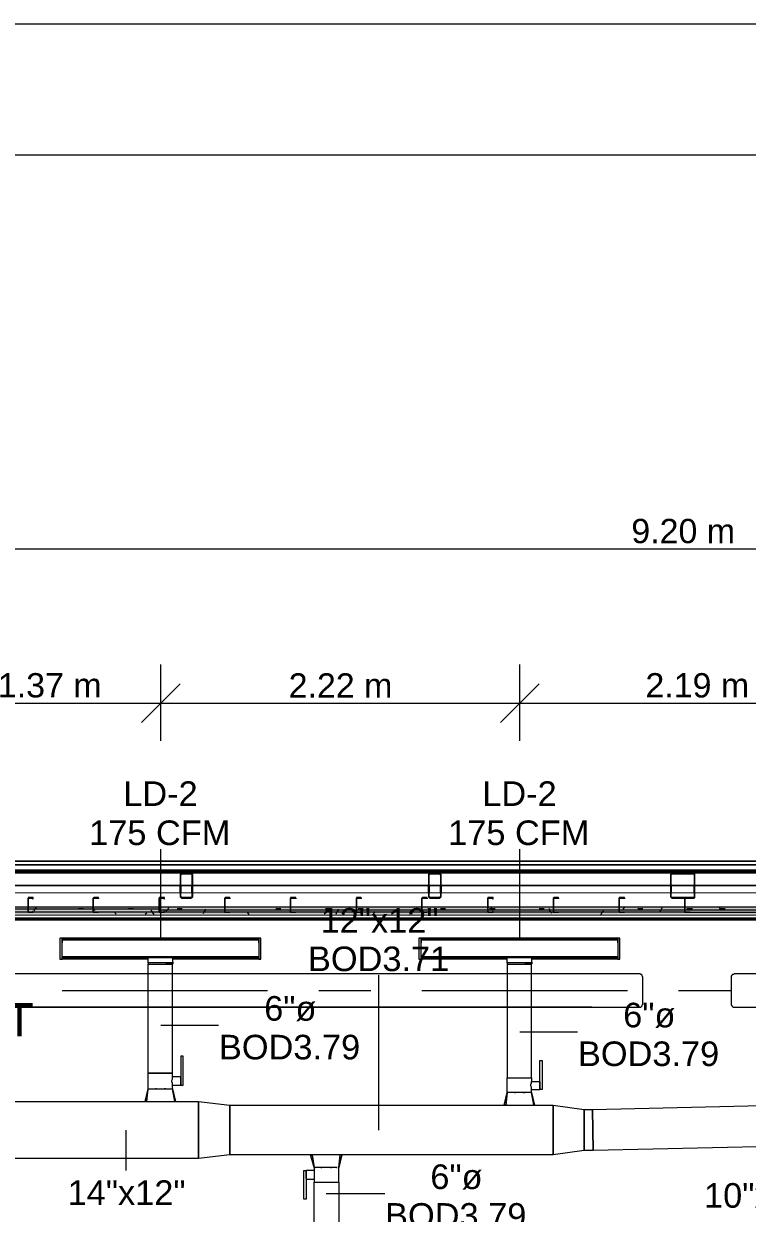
# Model space of a CAD drawing. Header units: metres. Extents: x -2 to 207, y -8 to 52.
# Drawn here: x 49.73 to 54.2, y 44.79 to 52.14 of the extents above; entities that cross this region are included whole.
import ezdxf

# ---------------------------------------------------------------- set-up
doc = ezdxf.new("R2010")
doc.units = ezdxf.units.M
for name, color, linetype, lineweight in [('HVAC - Ductos', 5, 'Continuous', 0), ('PDF_Text', 7, 'Continuous', 0), ('pie de plano', 7, 'Continuous', 0)]:
    doc.layers.add(name, color=color, linetype=linetype, lineweight=lineweight)
doc.layers.add('PDF_Geometry', color=7, linetype='Continuous', lineweight=0, true_color=0xaaaaaa)
doc.layers.add('PDF_Solid Fills', color=7, linetype='Continuous', lineweight=0, true_color=0xffffff)
doc.styles.add('PDF Helvetica', font='')
doc.styles.get('PDF Helvetica').set_extended_font_data('Helvetica')

msp = doc.modelspace()

# ---------------------------------------------------------------- hatches: boundary and pattern name
at = {"layer": 'PDF_Solid Fills', "lineweight": 0, "transparency": 33554559}
h = msp.add_hatch(color=256, dxfattribs=at)
h.paths.add_polyline_path([(50.7737, 46.8864), (50.7691, 46.8864), (50.7691, 46.7443), (50.7737, 46.8858)])
h.paths.add_polyline_path([(50.705, 46.8864), (50.7646, 46.891), (50.7004, 46.891), (50.6958, 46.8864), (50.6958, 46.7443), (50.7004, 46.8818)])
h.paths.add_polyline_path([(50.705, 46.7397), (50.705, 46.7443), (50.7004, 46.7443)])
h.paths.add_polyline_path([(50.705, 46.7397), (50.764, 46.7352), (50.7646, 46.7352), (50.7646, 46.7397)])
h = msp.add_hatch(color=256, dxfattribs=at)
h.paths.add_polyline_path([(52.2399, 46.7397), (52.2989, 46.7352), (52.2994, 46.7352), (52.2994, 46.7397)])
h.paths.add_polyline_path([(52.2399, 46.7397), (52.2399, 46.7443), (52.2353, 46.7443)])
h.paths.add_polyline_path([(52.2353, 46.8864), (52.2307, 46.8864), (52.2307, 46.7443)])
h.paths.add_polyline_path([(52.304, 46.7443), (52.2994, 46.7443), (52.304, 46.7397)])
h.paths.add_polyline_path([(52.2353, 46.891), (52.2994, 46.8864), (52.304, 46.8818), (52.304, 46.7443), (52.3086, 46.885), (52.3086, 46.8864), (52.304, 46.891)])
h = msp.add_hatch(color=256, dxfattribs=at)
h.paths.add_polyline_path([(53.7289, 46.7443), (53.7335, 46.7397), (53.7335, 46.7443)])
h.paths.add_polyline_path([(53.871, 46.7352), (53.871, 46.7397), (53.8435, 46.7397), (53.8707, 46.7352)])
h.paths.add_polyline_path([(53.7289, 46.891), (53.871, 46.8864), (53.871, 46.7397), (53.8755, 46.8897), (53.8755, 46.891)])
h.paths.add_polyline_path([(53.7289, 46.8864), (53.7243, 46.8864), (53.7243, 46.7443)])
h = msp.add_hatch(color=256, dxfattribs=at)
h.paths.add_polyline_path([(26.6236, 46.6802), (26.6236, 46.6664), (28.6487, 46.6664), (28.6487, 46.6802)])
h.paths.add_polyline_path([(60.0699, 46.6802), (58.6863, 46.6802), (58.6863, 46.6618), (60.0699, 46.6618)])
h.paths.add_polyline_path([(25.8127, 46.6802), (25.8127, 46.6664), (26.619, 46.6664), (26.619, 46.6802)])
h.paths.add_polyline_path([(14.0377, 46.6664), (14.0377, 46.6848), (12.4111, 46.6848), (12.4111, 46.6664)])
h.paths.add_polyline_path([(28.6533, 46.6802), (28.6533, 46.6664), (30.6784, 46.6664), (30.6784, 46.6802)])
h.paths.add_polyline_path([(18.908, 46.6664), (18.908, 46.6848), (16.072, 46.6848), (16.072, 46.6664)])
h.paths.add_polyline_path([(31.4939, 46.6802), (31.4939, 46.6664), (33.5191, 46.6664), (33.5191, 46.6802)])
h.paths.add_polyline_path([(21.7487, 46.6664), (21.7487, 46.6848), (20.9423, 46.6848), (20.9423, 46.6664)])
h.paths.add_polyline_path([(36.3643, 46.6802), (36.3643, 46.6664), (38.3894, 46.6664), (38.3894, 46.6802)])
h.paths.add_polyline_path([(25.8081, 46.6802), (25.4049, 46.6848), (23.783, 46.6848), (23.783, 46.6664), (25.8081, 46.6664)])
h.paths.add_polyline_path([(41.2346, 46.6802), (41.2346, 46.6664), (43.2598, 46.6664), (43.2598, 46.6802)])
h.paths.add_polyline_path([(50.5676, 46.6664), (50.9698, 46.6618), (50.9707, 46.6618), (50.9707, 46.6802), (48.9456, 46.6802), (48.9456, 46.6664)])
h.paths.add_polyline_path([(44.0753, 46.6802), (44.0753, 46.6664), (46.1004, 46.6664), (46.1004, 46.6802)])
h.paths.add_polyline_path([(53.005, 46.6802), (53.005, 46.6618), (53.8114, 46.6618), (53.8114, 46.6802)])
h.paths.add_polyline_path([(48.1347, 46.6802), (48.1347, 46.6664), (48.941, 46.6664), (48.941, 46.6802)])
h.paths.add_polyline_path([(55.8456, 46.6802), (55.8456, 46.6618), (58.6817, 46.6618), (58.6817, 46.6802)])
h.paths.add_polyline_path([(46.105, 46.6802), (46.105, 46.6664), (48.1301, 46.6664), (48.1301, 46.6802)])
h.paths.add_polyline_path([(53.8159, 46.6802), (53.8159, 46.6618), (55.841, 46.6618), (55.841, 46.6802)])
h.paths.add_polyline_path([(43.2643, 46.6802), (43.2643, 46.6664), (44.0707, 46.6664), (44.0707, 46.6802)])
h.paths.add_polyline_path([(50.9753, 46.6802), (50.9753, 46.6618), (53.0004, 46.6618), (53.0004, 46.6802)])
h.paths.add_polyline_path([(38.394, 46.6802), (38.394, 46.6664), (41.2301, 46.6664), (41.2301, 46.6802)])
h.paths.add_polyline_path([(23.7784, 46.6664), (23.7784, 46.6848), (21.7532, 46.6848), (21.7532, 46.6664)])
h.paths.add_polyline_path([(33.5237, 46.6802), (33.5237, 46.6664), (36.3597, 46.6664), (36.3597, 46.6802)])
h.paths.add_polyline_path([(20.9377, 46.6664), (20.9377, 46.6848), (18.9126, 46.6848), (18.9126, 46.6664)])
h.paths.add_polyline_path([(30.683, 46.6802), (30.683, 46.6664), (31.4894, 46.6664), (31.4894, 46.6802)])
h.paths.add_polyline_path([(16.0674, 46.6664), (16.0674, 46.6848), (14.0423, 46.6848), (14.0423, 46.6664)])
h = msp.add_hatch(color=256, dxfattribs=at)
h.paths.add_polyline_path([(53.005, 46.6618), (53.005, 46.6481), (53.8114, 46.6481), (53.8114, 46.6618)])
h.paths.add_polyline_path([(48.1301, 46.6481), (48.1301, 46.6664), (46.105, 46.6664), (46.105, 46.6481)])
h.paths.add_polyline_path([(44.0707, 46.6481), (44.0707, 46.6664), (43.2643, 46.6664), (43.2643, 46.6481)])
h.paths.add_polyline_path([(50.9707, 46.6618), (50.5676, 46.6664), (48.9456, 46.6664), (48.9456, 46.6481), (50.9707, 46.6481)])
h.paths.add_polyline_path([(41.2301, 46.6481), (41.2301, 46.6664), (38.394, 46.6664), (38.394, 46.6481)])
h.paths.add_polyline_path([(48.941, 46.6481), (48.941, 46.6664), (48.1347, 46.6664), (48.1347, 46.6481)])
h.paths.add_polyline_path([(36.3597, 46.6481), (36.3597, 46.6664), (33.5237, 46.6664), (33.5237, 46.6481)])
h.paths.add_polyline_path([(46.1004, 46.6481), (46.1004, 46.6664), (44.0753, 46.6664), (44.0753, 46.6481)])
h.paths.add_polyline_path([(31.4894, 46.6481), (31.4894, 46.6664), (30.683, 46.6664), (30.683, 46.6481)])
h.paths.add_polyline_path([(43.2598, 46.6481), (43.2598, 46.6664), (41.2346, 46.6664), (41.2346, 46.6481)])
h.paths.add_polyline_path([(28.6487, 46.6481), (28.6487, 46.6664), (26.6236, 46.6664), (26.6236, 46.6481)])
h.paths.add_polyline_path([(38.3894, 46.6481), (38.3894, 46.6664), (36.3643, 46.6664), (36.3643, 46.6481)])
h.paths.add_polyline_path([(25.8081, 46.6526), (25.8081, 46.6664), (23.783, 46.6664), (23.783, 46.6526)])
h.paths.add_polyline_path([(33.5191, 46.6481), (33.5191, 46.6664), (31.4939, 46.6664), (31.4939, 46.6481)])
h.paths.add_polyline_path([(21.7487, 46.6526), (21.7487, 46.6664), (20.9423, 46.6664), (20.9423, 46.6526)])
h.paths.add_polyline_path([(30.6784, 46.6481), (30.6784, 46.6664), (28.6533, 46.6664), (28.6533, 46.6481)])
h.paths.add_polyline_path([(18.908, 46.6526), (18.908, 46.6664), (16.072, 46.6664), (16.072, 46.6526)])
h.paths.add_polyline_path([(26.619, 46.6481), (26.619, 46.6664), (25.8127, 46.6664), (25.8127, 46.6526), (26.5091, 46.6526)])
h.paths.add_polyline_path([(14.0377, 46.6526), (14.0377, 46.6664), (12.4111, 46.6664), (12.4111, 46.6526)])
h.paths.add_polyline_path([(23.7784, 46.6526), (23.7784, 46.6664), (21.7532, 46.6664), (21.7532, 46.6526)])
h.paths.add_polyline_path([(60.0699, 46.6618), (53.8159, 46.6618), (53.8159, 46.6481), (60.0699, 46.6481)])
h.paths.add_polyline_path([(20.9377, 46.6526), (20.9377, 46.6664), (18.9126, 46.6664), (18.9126, 46.6526)])
h.paths.add_polyline_path([(50.9753, 46.6618), (50.9753, 46.6481), (53.0004, 46.6481), (53.0004, 46.6618)])
h.paths.add_polyline_path([(16.0674, 46.6526), (16.0674, 46.6664), (14.0423, 46.6664), (14.0423, 46.6526)])
msp.add_hatch(color=256, dxfattribs=at).paths.add_polyline_path([(12.4111, 46.6344), (59.8547, 46.6344), (60.0699, 46.6298), (60.0699, 46.6481), (26.619, 46.6526), (12.4111, 46.6526)])

# ---------------------------------------------------------------- linework, layer by layer
at = {"layer": 'HVAC - Ductos', "color": 252, "lineweight": 0, "true_color": 0x939598}
for points in [[(7.582, 48.8931), (12.4157, 48.8931), (21.6112, 48.8931), (30.8113, 48.8931), (40.0068, 48.8931), (49.2022, 48.8931), (58.6359, 48.8931)], [(50.5768, 47.7065), (50.5768, 47.9401), (50.5768, 48.1784)], [(52.7942, 47.7065), (52.7942, 47.9401), (52.7942, 48.1784)], [(50.6958, 48.0593), (50.5768, 47.9401), (50.4576, 47.821)], [(52.9134, 48.0593), (52.7942, 47.9401), (52.6751, 47.821)], [(27.2742, 47.9401), (29.4688, 47.9401), (30.8113, 47.9401), (32.0621, 47.9401), (34.2429, 47.9401), (36.4559, 47.9401), (38.6414, 47.9401), (40.0068, 47.9401), (41.3583, 47.9401), (43.498, 47.9401), (45.6697, 47.9401), (47.8277, 47.9401), (49.2022, 47.9401), (50.5768, 47.9401), (52.7942, 47.9401), (54.9843, 47.9401), (57.0644, 47.9401), (58.6359, 47.9401)]]:
    msp.add_lwpolyline(points, dxfattribs=at)
at = {"layer": 'HVAC - Ductos', "lineweight": 0}
for points in [[(50.5768, 46.4878), (50.5768, 47.0376)], [(52.7942, 46.4878), (52.7942, 47.0376)], [(51.1815, 46.4648), (51.1815, 46.4878), (51.1815, 46.4832), (49.9673, 46.4832), (49.9673, 46.4878), (49.9673, 46.4648)], [(51.1815, 46.4878), (49.9673, 46.4878)], [(53.399, 46.4648), (53.399, 46.4878), (53.399, 46.4832), (52.1849, 46.4832), (52.1849, 46.4878), (52.1849, 46.4648)], [(53.399, 46.4878), (52.1849, 46.4878)], [(49.9673, 46.4144), (49.9673, 46.4236), (49.9673, 46.4328)], [(50.4988, 46.3595), (49.9673, 46.3595), (49.9673, 46.364), (49.9673, 46.3823), (49.9673, 46.3915)], [(49.9673, 46.3777), (49.9673, 46.3823), (49.9673, 46.3869)], [(50.4988, 46.3366), (50.4988, 46.3274), (50.5034, 46.3274), (50.5217, 46.3274), (50.5446, 46.3274), (50.5768, 46.3274), (50.6042, 46.3274), (50.6271, 46.3274), (50.6454, 46.3274), (50.65, 46.3274), (50.6546, 46.3366), (50.6454, 46.3366), (50.6317, 46.3366), (50.6042, 46.3366), (50.5768, 46.3366), (50.5446, 46.3366), (50.5217, 46.3366), (50.5034, 46.3366), (50.4988, 46.3366), (50.4988, 46.3686), (50.5034, 46.3686), (50.508, 46.3686), (50.5217, 46.3686), (50.5355, 46.3686), (50.5538, 46.3686), (50.5768, 46.3686), (50.595, 46.3686), (50.6134, 46.3686), (50.6271, 46.3686), (50.6408, 46.3686), (50.65, 46.3686), (50.65, 46.3366)], [(51.1815, 46.3915), (51.1815, 46.3823), (51.1815, 46.364), (51.1815, 46.3595), (50.65, 46.3595)], [(51.1815, 46.4328), (51.1815, 46.4236), (51.1815, 46.4144)], [(51.1815, 46.3869), (51.1815, 46.3823), (51.1815, 46.3777)], [(52.1849, 46.4144), (52.1849, 46.4236), (52.1849, 46.4328)], [(52.7163, 46.3595), (52.1849, 46.3595), (52.1849, 46.364), (52.1849, 46.3823), (52.1849, 46.3915)], [(52.1849, 46.3777), (52.1849, 46.3823), (52.1849, 46.3869)], [(52.7163, 46.3366), (52.7163, 46.3274), (52.7209, 46.3274), (52.7393, 46.3274), (52.7622, 46.3274), (52.7942, 46.3274), (52.8217, 46.3274), (52.8446, 46.3274), (52.863, 46.3274), (52.8676, 46.3274), (52.8722, 46.3366), (52.863, 46.3366), (52.8492, 46.3366), (52.8217, 46.3366), (52.7942, 46.3366), (52.7622, 46.3366), (52.7393, 46.3366), (52.7209, 46.3366), (52.7163, 46.3366), (52.7163, 46.3686), (52.7209, 46.3686), (52.7255, 46.3686), (52.7393, 46.3686), (52.753, 46.3686), (52.7714, 46.3686), (52.7942, 46.3686), (52.8126, 46.3686), (52.8309, 46.3686), (52.8446, 46.3686), (52.8584, 46.3686), (52.8676, 46.3686), (52.8676, 46.3366)], [(53.399, 46.3915), (53.399, 46.3823), (53.399, 46.364), (53.399, 46.3595), (52.8676, 46.3595)], [(53.399, 46.4328), (53.399, 46.4236), (53.399, 46.4144)], [(53.399, 46.3869), (53.399, 46.3823), (53.399, 46.3777)], [(49.9673, 46.364), (50.4988, 46.364)], [(50.4897, 45.4798), (50.4988, 45.5576), (50.5034, 45.5576), (50.508, 45.5576), (50.5217, 45.5576), (50.5355, 45.5576), (50.5538, 45.5576), (50.5768, 45.5576), (50.595, 45.5576), (50.6134, 45.5576), (50.6271, 45.5576), (50.6408, 45.5576), (50.6454, 45.5576), (50.65, 45.5576), (50.65, 45.5806), (50.7004, 45.5806), (50.7142, 45.5806), (50.7142, 45.7593), (50.7004, 45.7593), (50.7004, 45.5806), (50.7004, 45.5851), (50.7004, 45.5943), (50.7004, 45.5989), (50.7004, 45.6035), (50.7004, 45.6127), (50.7004, 45.6173), (50.7004, 45.6218), (50.7004, 45.6264), (50.7004, 45.631), (50.65, 45.631), (50.65, 45.6539), (50.6408, 45.6539), (50.6271, 45.6539), (50.6134, 45.6539), (50.595, 45.6539), (50.5768, 45.6539), (50.5538, 45.6539), (50.5355, 45.6539), (50.5217, 45.6539), (50.508, 45.6539), (50.5034, 45.6539), (50.4988, 45.6539), (50.4988, 46.3274), (50.5034, 46.3274)], [(50.4988, 45.5576), (50.4988, 45.6539), (50.5034, 45.6539), (50.508, 45.6539), (50.5217, 45.6539), (50.5355, 45.6539), (50.5538, 45.6539), (50.5768, 45.6539), (50.595, 45.6539), (50.6134, 45.6539), (50.6271, 45.6539), (50.6408, 45.6539), (50.65, 45.6539), (50.65, 46.3274), (50.6454, 46.3274), (50.6408, 46.3274), (50.6271, 46.3274), (50.6134, 46.3274), (50.6088, 46.3274)], [(50.508, 46.3274), (50.5217, 46.3274), (50.5355, 46.3274), (50.5446, 46.3274)], [(50.5492, 46.3274), (50.5538, 46.3274), (50.5768, 46.3274), (50.595, 46.3274), (50.5996, 46.3274)], [(50.65, 46.364), (51.1815, 46.364)], [(52.1849, 46.364), (52.7163, 46.364)], [(52.7209, 46.3274), (52.7163, 46.3274), (52.7163, 45.6264), (52.7209, 45.6264), (52.7255, 45.6264), (52.7393, 45.6264), (52.753, 45.6264), (52.7714, 45.6264), (52.7942, 45.6264), (52.8126, 45.6264), (52.8309, 45.6264), (52.8446, 45.6264), (52.8584, 45.6264), (52.8676, 45.6264), (52.8676, 45.6035), (52.918, 45.6035), (52.918, 45.5989), (52.918, 45.5943), (52.918, 45.5851), (52.918, 45.5806), (52.918, 45.5714), (52.918, 45.5668), (52.918, 45.5622), (52.918, 45.5576)], [(52.8813, 45.4568), (52.8676, 45.5348), (52.863, 45.5348), (52.8584, 45.5348), (52.8446, 45.5348), (52.8309, 45.5348), (52.8126, 45.5348), (52.7942, 45.5348), (52.7714, 45.5348), (52.753, 45.5348), (52.7393, 45.5348), (52.7255, 45.5348), (52.7209, 45.5348), (52.7163, 45.5348), (52.7163, 45.6264), (52.7209, 45.6264), (52.7255, 45.6264), (52.7393, 45.6264), (52.753, 45.6264), (52.7714, 45.6264), (52.7942, 45.6264), (52.8126, 45.6264), (52.8309, 45.6264), (52.8446, 45.6264), (52.8584, 45.6264), (52.8676, 45.6264), (52.8676, 46.3274), (52.863, 46.3274), (52.8584, 46.3274), (52.8446, 46.3274), (52.8309, 46.3274), (52.8263, 46.3274)], [(52.7255, 46.3274), (52.7393, 46.3274), (52.753, 46.3274), (52.7622, 46.3274)], [(52.7668, 46.3274), (52.7714, 46.3274), (52.7942, 46.3274), (52.8126, 46.3274), (52.8171, 46.3274)], [(52.8126, 46.3366), (52.7988, 46.3366)], [(52.8676, 46.364), (53.399, 46.364)], [(51.9237, 45.3011), (51.9237, 46.2587)], [(50.5768, 45.9517), (50.9341, 45.9517)], [(52.7942, 45.9104), (53.1517, 45.9104)], [(52.8676, 45.5348), (52.8676, 45.553), (52.918, 45.553), (52.918, 45.7317), (52.9317, 45.7317), (52.9317, 45.553), (52.918, 45.553)], [(50.65, 45.5806), (50.65, 45.5851), (50.65, 45.5943), (50.6454, 45.5989), (50.6454, 45.6081), (50.65, 45.6173), (50.65, 45.6264), (50.65, 45.631)], [(52.8676, 45.553), (52.8676, 45.5576), (52.8676, 45.5622), (52.8676, 45.5668), (52.863, 45.576), (52.863, 45.5851), (52.8676, 45.5943), (52.8676, 45.5989), (52.8676, 45.6035)], [(50.4805, 45.4798), (50.4988, 45.5576), (50.4805, 45.4798)], [(50.65, 45.4798), (50.6592, 45.4798), (50.6638, 45.4798), (50.6684, 45.4798), (50.65, 45.5576), (50.6684, 45.4798)], [(50.6638, 45.4798), (50.65, 45.5576)], [(52.7163, 45.5348), (52.7072, 45.4568), (52.7163, 45.4568), (52.7118, 45.4568)], [(52.8859, 45.4568), (52.8676, 45.5348), (52.8859, 45.4568)], [(50.4805, 45.4798), (50.4851, 45.4798), (50.4897, 45.4798), (50.4988, 45.4798)], [(50.5034, 45.4798), (50.5217, 45.4798), (50.5263, 45.4798), (50.5309, 45.4798), (50.5401, 45.4798), (50.5538, 45.4798), (50.5584, 45.4798), (50.563, 45.4798), (50.5859, 45.4798), (50.5904, 45.4798), (50.595, 45.4798), (50.6088, 45.4798), (50.6179, 45.4798), (50.6225, 45.4798), (50.6271, 45.4798), (50.6454, 45.4798)], [(50.8104, 45.4798), (51.0028, 45.4568)], [(50.8104, 45.127), (50.8104, 45.4798)], [(51.0028, 45.4568), (51.0028, 45.1499)], [(52.7209, 45.4568), (52.7393, 45.4568), (52.7439, 45.4568), (52.7484, 45.4568), (52.7576, 45.4568), (52.7714, 45.4568), (52.776, 45.4568)], [(52.7805, 45.4568), (52.8034, 45.4568), (52.808, 45.4568), (52.8126, 45.4568), (52.8263, 45.4568), (52.8355, 45.4568), (52.8401, 45.4568), (52.8492, 45.4568), (52.863, 45.4568)], [(52.8676, 45.4568), (52.8768, 45.4568), (52.8813, 45.4568), (52.8859, 45.4568)], [(50.3614, 45.3011), (50.3614, 45.0537)], [(51.0028, 45.1499), (50.8104, 45.127)], [(51.4747, 44.9987), (51.5251, 44.9987), (51.5251, 44.9804), (51.5343, 44.9804), (51.5435, 44.9804), (51.5617, 44.9804), (51.5801, 44.9804), (51.5984, 44.9804), (51.6167, 44.9804), (51.6351, 44.9804), (51.6534, 44.9804), (51.6626, 44.9804), (51.6718, 44.9804), (51.6764, 44.9804), (51.6764, 45.072), (51.6718, 45.072), (51.6764, 45.072), (51.6855, 45.1499)], [(51.5251, 45.1499), (51.5159, 45.1499), (51.5114, 45.1499), (51.5068, 45.1499), (51.5022, 45.1499), (51.5251, 45.072), (51.5022, 45.1499), (51.5068, 45.1499)], [(51.5114, 45.1499), (51.5251, 45.072), (51.5297, 45.072)], [(51.548, 45.1499), (51.5435, 45.1499), (51.5297, 45.1499)], [(51.6901, 45.1499), (51.6946, 45.1499), (51.6901, 45.1499), (51.6809, 45.1499), (51.6718, 45.1499), (51.6534, 45.1499), (51.6488, 45.1499), (51.6443, 45.1499), (51.6305, 45.1499), (51.6213, 45.1499), (51.6167, 45.1499), (51.6122, 45.1499), (51.5893, 45.1499), (51.5847, 45.1499), (51.5801, 45.1499), (51.5663, 45.1499), (51.5572, 45.1499), (51.5526, 45.1499)], [(51.6946, 45.1499), (51.6764, 45.072), (51.6946, 45.1499)], [(51.6626, 45.072), (51.6672, 45.072), (51.6626, 45.072), (51.6534, 45.072), (51.6351, 45.072), (51.6167, 45.072), (51.5984, 45.072), (51.5801, 45.072), (51.5617, 45.072), (51.5435, 45.072), (51.5343, 45.072), (51.5297, 45.072), (51.5251, 45.072), (51.5251, 45.0537), (51.4747, 45.0537), (51.4747, 44.875), (51.461, 44.875), (51.461, 45.0537), (51.4747, 45.0537)], [(51.4747, 45.0032), (51.4747, 45.0078), (51.4747, 45.0124), (51.4747, 45.0216), (51.4747, 45.0262), (51.4747, 45.0308), (51.4747, 45.0399), (51.4747, 45.0445), (51.4747, 45.0491)], [(51.5251, 45.0537), (51.5251, 45.0491), (51.5251, 45.0445), (51.5251, 45.0399), (51.5251, 45.0308), (51.5251, 45.0216), (51.5251, 45.0124), (51.5251, 45.0078), (51.5251, 45.0032), (51.5251, 44.9987)], [(51.548, 45.072), (51.5435, 45.072)], [(51.5755, 45.072), (51.5709, 45.072), (51.5663, 45.072), (51.5709, 45.072)], [(51.603, 45.072), (51.5984, 45.072), (51.5939, 45.072)], [(51.6534, 45.072), (51.6488, 45.072)], [(51.5251, 43.9174), (51.5251, 44.9804), (51.5343, 44.9804), (51.5435, 44.9804), (51.5617, 44.9804), (51.5801, 44.9804), (51.5984, 44.9804), (51.6167, 44.9804), (51.6351, 44.9804), (51.6534, 44.9804), (51.6626, 44.9804), (51.6718, 44.9804), (51.6764, 44.9804), (51.6764, 43.9174)], [(51.5984, 44.9116), (51.9604, 44.9116)]]:
    msp.add_lwpolyline(points, dxfattribs=at)
for points in [[(49.9536, 46.4878), (49.9536, 46.3595), (49.9673, 46.3595), (49.9673, 46.4878)], [(51.1815, 46.3732), (49.9673, 46.3732), (49.9673, 46.4786), (51.1815, 46.4786), (51.1815, 46.3732), (51.1815, 46.3686), (49.9673, 46.3686), (49.9673, 46.3732)], [(49.9673, 46.4694), (49.9673, 46.4648), (49.9673, 46.4602), (49.9673, 46.4648)], [(51.1952, 46.4878), (51.1815, 46.4878), (51.1815, 46.3595), (51.1952, 46.3595)], [(51.1815, 46.4602), (51.1815, 46.4648), (51.1815, 46.4694), (51.1815, 46.4648)], [(52.1711, 46.4878), (52.1711, 46.3595), (52.1849, 46.3595), (52.1849, 46.4878)], [(53.399, 46.3732), (52.1849, 46.3732), (52.1849, 46.4786), (53.399, 46.4786), (53.399, 46.3732), (53.399, 46.3686), (52.1849, 46.3686), (52.1849, 46.3732)], [(52.1849, 46.4694), (52.1849, 46.4648), (52.1849, 46.4602), (52.1849, 46.4648)], [(53.4128, 46.4878), (53.399, 46.4878), (53.399, 46.3595), (53.4128, 46.3595)], [(53.399, 46.4602), (53.399, 46.4648), (53.399, 46.4694), (53.399, 46.4648)], [(50.5492, 45.5576), (50.5446, 45.5576)], [(50.6088, 45.5576), (50.6042, 45.5576), (50.5996, 45.5576), (50.6042, 45.5576)], [(52.6981, 45.4568), (52.7163, 45.5348), (52.6981, 45.4568), (52.7026, 45.4568)], [(52.7668, 45.5348), (52.7622, 45.5348)], [(52.8263, 45.5348), (52.8217, 45.5348), (52.8171, 45.5348), (52.8217, 45.5348)], [(53.2433, 45.4294), (56.5604, 45.5073), (56.565, 45.2507), (53.2479, 45.1773)], [(48.7853, 45.4798), (48.7853, 44.9712), (48.9364, 45.127), (48.9364, 45.4798), (50.8104, 45.4798), (50.8104, 45.127), (48.9364, 45.127), (48.9364, 45.4798)], [(51.0028, 45.4568), (53.0004, 45.4568), (53.0004, 45.1499), (51.0028, 45.1499)], [(53.1929, 45.1773), (53.0004, 45.1499), (53.0004, 45.4568), (53.1929, 45.4294)], [(53.2157, 45.4294), (53.2433, 45.4294), (53.2479, 45.1773), (53.2203, 45.1773), (53.1929, 45.1773), (53.1929, 45.4294)], [(51.6259, 45.072), (51.6305, 45.072)]]:
    msp.add_lwpolyline(points, close=True, dxfattribs=at)
at = {"layer": 'PDF_Geometry', "lineweight": 0}
for points in [[(47.6719, 46.9642), (49.2022, 46.9642), (50.737, 46.9642), (52.2673, 46.9642), (50.737, 46.9642), (49.2022, 46.9642), (47.6673, 46.9642)], [(50.7737, 46.9642), (50.6958, 46.9642)], [(52.304, 46.9642), (52.2307, 46.9642)], [(53.8389, 46.9642), (53.761, 46.9642)], [(50.705, 46.891), (49.2663, 46.891), (50.737, 46.891), (52.2673, 46.891), (53.7335, 46.891), (52.2994, 46.891)], [(50.7646, 46.891), (52.2399, 46.891)], [(50.7646, 46.8864), (50.7691, 46.8864)], [(52.2765, 46.8864), (52.2811, 46.891)], [(53.8435, 46.7351), (53.871, 46.7351), (53.8756, 46.7397), (53.8756, 46.7443), (53.8756, 46.8818), (53.8756, 46.8864), (53.871, 46.891), (53.7335, 46.891), (53.7289, 46.8864), (53.7243, 46.8818), (53.7243, 46.7443), (53.7289, 46.7397), (53.7335, 46.7351), (53.8159, 46.7351)], [(53.7839, 46.8864), (53.7885, 46.891)], [(55.305, 46.891), (53.871, 46.891), (55.3325, 46.891), (56.8674, 46.891), (58.3289, 46.891), (56.8949, 46.891)], [(50.6958, 46.8177), (50.7004, 46.8222)], [(50.6958, 46.7718), (50.6958, 46.8131)], [(50.7004, 46.8131), (50.7004, 46.7718)], [(50.7691, 46.7673), (50.7737, 46.7718), (50.7737, 46.8131)], [(50.7691, 46.7718), (50.7691, 46.8131)], [(52.2307, 46.8405), (52.2353, 46.8451)], [(52.2307, 46.7718), (52.2307, 46.8131)], [(52.2353, 46.8131), (52.2353, 46.7718)], [(52.304, 46.7718), (52.304, 46.8131)], [(52.3086, 46.8131), (52.3086, 46.7718)], [(53.7243, 46.8268), (53.7289, 46.8313)], [(53.7243, 46.8131), (53.7243, 46.7718)], [(53.7289, 46.8131), (53.7289, 46.7718)], [(53.871, 46.8543), (53.8756, 46.8589)], [(53.871, 46.7718), (53.871, 46.8131)], [(53.8756, 46.7718), (53.8756, 46.8131)], [(60.07, 46.7673), (12.4111, 46.7718), (12.4111, 46.7535), (7.2476, 46.7535), (7.2476, 46.6161), (12.4111, 46.6161), (12.4111, 46.6344), (60.07, 46.6298)], [(50.7416, 46.7351), (50.7462, 46.7397)], [(52.249, 46.7351), (52.2536, 46.7397)], [(52.304, 46.7901), (52.3086, 46.7947)], [(53.7564, 46.7351), (53.761, 46.7397)], [(50.9707, 46.6802), (50.5676, 46.6802), (50.1598, 46.6802), (49.7566, 46.6802), (49.3488, 46.6802), (48.9456, 46.6802)], [(50.5676, 46.6664), (50.1598, 46.6664), (49.7566, 46.6664), (49.3488, 46.6664), (48.9456, 46.6664)], [(50.9707, 46.6618), (50.5676, 46.6618)], [(53.8114, 46.6802), (53.4082, 46.6802), (53.0004, 46.6802), (52.5973, 46.6802), (52.1895, 46.6802), (51.7863, 46.6802), (51.3785, 46.6802), (50.9753, 46.6802)], [(53.8114, 46.6618), (53.4082, 46.6618), (53.0004, 46.6618), (52.5973, 46.6618), (52.1895, 46.6618), (51.7863, 46.6618), (51.3785, 46.6618), (50.9753, 46.6618)], [(55.841, 46.6802), (55.4379, 46.6802), (55.0301, 46.6802), (54.6269, 46.6802), (54.2191, 46.6802), (53.8159, 46.6802)], [(55.841, 46.6618), (55.4379, 46.6618), (55.0301, 46.6618), (54.6269, 46.6618), (54.2191, 46.6618), (53.8159, 46.6618)], [(50.9707, 46.6481), (50.5676, 46.6481), (50.1598, 46.6481), (49.7566, 46.6481), (49.3488, 46.6481), (48.9456, 46.6481)], [(58.2969, 46.6115), (49.303, 46.6115)], [(53.0004, 46.6481), (52.5973, 46.6481), (52.1895, 46.6481), (51.7863, 46.6481), (51.3785, 46.6481), (50.9753, 46.6481)], [(53.8114, 46.6481), (53.4082, 46.6481), (53.005, 46.6481)], [(53.8159, 46.6481), (54.2191, 46.6481), (60.07, 46.6481)], [(49.5, 46.0617), (53.5365, 46.0617), (53.541, 46.0617), (53.5456, 46.0663), (53.5502, 46.0708), (53.5502, 46.0754), (53.5548, 46.08), (53.5548, 46.0846), (53.5548, 46.2403), (53.5548, 46.2495), (53.5502, 46.2541), (53.5502, 46.2587), (53.5456, 46.2633), (53.541, 46.2633), (53.5365, 46.2678), (49.5, 46.2678)], [(53.2387, 46.2678), (49.5275, 46.2678)], [(53.4494, 46.2678), (53.2387, 46.2678)], [(58.1045, 46.2678), (54.1184, 46.2678), (54.1138, 46.2633), (54.1092, 46.2633), (54.1046, 46.2587), (54.1, 46.2541), (54.1, 46.2495), (54.1, 46.2403), (54.1, 46.0846), (54.1, 46.08), (54.1, 46.0754), (54.1046, 46.0708), (54.1092, 46.0663), (54.1138, 46.0617), (54.1184, 46.0617), (58.1045, 46.0617)], [(51.2364, 46.1625), (49.9673, 46.1625)], [(51.8733, 46.1625), (51.5526, 46.1625)], [(53.4586, 46.1625), (52.1895, 46.1625)], [(54.0954, 46.1625), (53.7747, 46.1625)], [(53.2387, 46.0617), (49.5275, 46.0617)], [(53.2387, 46.0617), (53.4494, 46.0617)]]:
    msp.add_lwpolyline(points, dxfattribs=at)
for points in [[(53.8022, 46.9642), (55.3325, 46.9642), (56.8674, 46.9642), (55.3325, 46.9642), (53.8022, 46.9642), (52.2673, 46.9642)], [(50.737, 46.9413), (49.2022, 46.9413)], [(50.737, 46.9093), (49.2022, 46.9093)], [(50.737, 46.9001), (49.2022, 46.9001)], [(50.7737, 46.8818), (50.7691, 46.8864), (50.7646, 46.891), (50.705, 46.891), (50.7004, 46.8864), (50.6958, 46.8818), (50.6958, 46.7443), (50.7004, 46.7397), (50.705, 46.7351), (50.7646, 46.7351), (50.7691, 46.7397), (50.7737, 46.7443)], [(50.705, 46.8864), (50.7646, 46.8864), (50.7691, 46.8818), (50.7691, 46.7443), (50.7646, 46.7397), (50.705, 46.7397), (50.705, 46.7443), (50.7004, 46.7443), (50.7004, 46.8818), (50.705, 46.8818)], [(52.2673, 46.9413), (50.737, 46.9413)], [(52.2673, 46.9093), (50.737, 46.9093)], [(52.2673, 46.9001), (50.737, 46.9001)], [(52.3086, 46.8818), (52.304, 46.8864), (52.2994, 46.891), (52.2399, 46.891), (52.2353, 46.8864), (52.2307, 46.8818), (52.2307, 46.7443), (52.2353, 46.7397), (52.2399, 46.7351), (52.2994, 46.7351), (52.304, 46.7397), (52.3086, 46.7443)], [(52.2399, 46.8864), (52.2994, 46.8864), (52.2994, 46.8818), (52.304, 46.8818), (52.304, 46.7443), (52.2994, 46.7443), (52.2994, 46.7397), (52.2399, 46.7397), (52.2353, 46.7443), (52.2353, 46.8818)], [(53.8022, 46.9413), (52.2673, 46.9413)], [(53.8022, 46.9093), (52.2673, 46.9093)], [(53.8022, 46.9001), (52.2673, 46.9001)], [(53.871, 46.7443), (53.871, 46.7397), (53.7335, 46.7397), (53.7289, 46.7443), (53.7289, 46.8818), (53.7335, 46.8864), (53.871, 46.8864), (53.871, 46.8818)], [(55.3325, 46.9413), (53.8022, 46.9413)], [(55.3325, 46.9093), (53.8022, 46.9093)], [(55.3325, 46.9001), (53.8022, 46.9001)], [(49.2801, 46.8131), (50.6958, 46.8131)], [(50.7004, 46.8131), (50.737, 46.8131), (50.7691, 46.8131), (50.737, 46.8131)], [(50.7737, 46.8131), (52.2307, 46.8131)], [(52.2353, 46.8131), (52.2673, 46.8131)], [(52.2673, 46.8131), (52.304, 46.8131)], [(52.3086, 46.8131), (53.7243, 46.8131)], [(53.8022, 46.8131), (53.871, 46.8131), (53.8022, 46.8131), (53.7289, 46.8131)], [(53.8756, 46.8131), (55.2958, 46.8131)], [(49.7887, 46.7397), (49.7566, 46.7397), (49.7566, 46.7351), (49.7566, 46.6481), (49.7887, 46.6481), (49.7887, 46.6526), (49.7841, 46.6526), (49.7841, 46.6481), (49.7566, 46.6481), (49.7566, 46.7351), (49.7841, 46.7351), (49.7841, 46.7306), (49.7887, 46.7306)], [(50.1918, 46.7397), (50.1644, 46.7397), (50.1598, 46.7351), (50.1598, 46.6481), (50.1644, 46.6481), (50.1918, 46.6481), (50.1918, 46.6526), (50.1918, 46.6481), (50.1644, 46.6481), (50.1598, 46.6481), (50.1598, 46.7351), (50.1644, 46.7351), (50.1918, 46.7351), (50.1918, 46.7306)], [(50.5996, 46.7397), (50.5676, 46.7397), (50.5676, 46.7351), (50.5676, 46.6481), (50.5996, 46.6481), (50.5996, 46.6526), (50.595, 46.6526), (50.595, 46.6481), (50.5676, 46.6481), (50.5676, 46.7351), (50.595, 46.7351), (50.595, 46.7306), (50.5996, 46.7306)], [(51.0028, 46.7397), (50.9753, 46.7397), (50.9753, 46.7351), (50.9707, 46.7351), (50.9707, 46.6481), (50.9753, 46.6481), (51.0028, 46.6481), (51.0028, 46.6526), (51.0028, 46.6481), (50.9753, 46.6481), (50.9753, 46.7351), (51.0028, 46.7351), (51.0028, 46.7306)], [(51.4106, 46.7397), (51.3785, 46.7397), (51.3785, 46.7351), (51.3785, 46.6481), (51.4106, 46.6481), (51.4106, 46.6526), (51.4106, 46.6481), (51.3785, 46.6481), (51.3785, 46.7351), (51.4106, 46.7351), (51.4106, 46.7306)], [(51.8138, 46.7397), (51.7863, 46.7397), (51.7863, 46.7351), (51.7863, 46.6481), (51.8138, 46.6481), (51.8138, 46.6526), (51.8138, 46.6481), (51.7863, 46.6481), (51.7863, 46.7351), (51.8138, 46.7351), (51.8138, 46.7306)], [(52.2216, 46.7397), (52.1941, 46.7397), (52.1895, 46.7351), (52.1895, 46.6481), (52.1941, 46.6481), (52.2216, 46.6481), (52.2216, 46.6526), (52.2216, 46.6481), (52.1941, 46.6481), (52.1895, 46.6481), (52.1895, 46.7351), (52.1941, 46.7351), (52.2216, 46.7351), (52.2216, 46.7306)], [(52.6293, 46.7397), (52.5973, 46.7397), (52.5973, 46.7351), (52.5973, 46.6481), (52.6293, 46.6481), (52.6293, 46.6526), (52.6247, 46.6526), (52.6247, 46.6481), (52.5973, 46.6481), (52.5973, 46.7351), (52.6247, 46.7351), (52.6247, 46.7306), (52.6293, 46.7306)], [(53.0325, 46.7397), (53.005, 46.7397), (53.0004, 46.7351), (53.0004, 46.6481), (53.005, 46.6481), (53.0325, 46.6481), (53.0325, 46.6526), (53.0325, 46.6481), (53.005, 46.6481), (53.005, 46.7351), (53.0325, 46.7351), (53.0325, 46.7306)], [(53.4402, 46.7397), (53.4082, 46.7397), (53.4082, 46.7351), (53.4082, 46.6481), (53.4402, 46.6481), (53.4402, 46.6526), (53.4402, 46.6481), (53.4082, 46.6481), (53.4082, 46.7351), (53.4402, 46.7351), (53.4402, 46.7306)], [(53.8435, 46.7397), (53.8159, 46.7397), (53.8159, 46.7351), (53.8114, 46.7351), (53.8114, 46.6481), (53.8159, 46.6481), (53.8435, 46.6481), (53.8435, 46.6526), (53.8435, 46.6481), (53.8159, 46.6481), (53.8159, 46.7351), (53.8435, 46.7351), (53.8435, 46.7306)], [(49.303, 46.6115), (58.2969, 46.6115)], [(49.303, 46.6115), (58.2969, 46.6115)], [(49.303, 46.6023), (58.2969, 46.6023)]]:
    msp.add_lwpolyline(points, close=True, dxfattribs=at)
at = {"layer": 'PDF_Geometry', "color": 254, "lineweight": 0, "true_color": 0xd2d2d2}
msp.add_lwpolyline([(52.6247, 46.7351), (52.6293, 46.7351)], dxfattribs=at)
at = {"layer": 'PDF_Geometry', "color": 254, "lineweight": 0, "true_color": 0xeaeaea}
for points in [[(49.807, 46.6802), (49.7978, 46.6664), (49.7932, 46.6572)], [(50.0681, 46.671), (50.1002, 46.671)], [(50.169, 46.6572), (50.1644, 46.6664), (50.1598, 46.671), (50.1552, 46.6802)], [(50.3751, 46.671), (50.4072, 46.671)], [(50.5355, 46.6344), (50.5263, 46.6481), (50.5171, 46.6618)], [(50.6271, 46.6802), (50.6179, 46.6618), (50.6088, 46.6526)], [(50.6775, 46.671), (50.7096, 46.671)], [(50.8517, 46.6664), (50.8517, 46.6618), (50.8425, 46.6481), (50.8379, 46.6389)], [(51.2868, 46.671), (51.319, 46.671)], [(51.5939, 46.671), (51.6259, 46.671)], [(51.6718, 46.6664), (51.6718, 46.6618), (51.6626, 46.6481), (51.658, 46.6344)], [(51.7954, 46.671), (51.8275, 46.671)], [(52.304, 46.671), (52.3361, 46.671)], [(52.6064, 46.671), (52.6431, 46.671)], [(52.6201, 46.6802), (52.6155, 46.671)], [(52.9134, 46.671), (52.9454, 46.671)], [(52.9912, 46.6435), (52.9867, 46.6481), (52.9775, 46.6618), (52.9775, 46.671)], [(53.4402, 46.6802), (53.4311, 46.6664)], [(53.5228, 46.671), (53.5548, 46.671)], [(53.6739, 46.6802), (53.6648, 46.6618), (53.6602, 46.6526)], [(53.8251, 46.671), (53.8618, 46.671)], [(54.0359, 46.6618), (54.0268, 46.6802)], [(54.0313, 46.671), (54.0634, 46.671)], [(50.3019, 46.6344), (50.2927, 46.6481)], [(50.4897, 46.6435), (50.4805, 46.6344)], [(51.122, 46.6344), (51.1128, 46.6481), (51.1128, 46.6526)], [(51.7084, 46.6298), (51.7038, 46.6389)], [(51.9008, 46.6526), (51.8962, 46.6481), (51.8871, 46.6298)], [(53.312, 46.6572), (53.3028, 46.6481), (53.2937, 46.6298)]]:
    msp.add_lwpolyline(points, dxfattribs=at)
at = {"layer": 'pie de plano', "color": 7, "lineweight": 0}
msp.add_lwpolyline([(87.8812, 52.1373), (87.8812, -7.8416), (-2.0899, -7.8416), (-2.0899, 52.1373)], close=True, dxfattribs=at)
msp.add_lwpolyline([(87.4042, 51.3264), (-0.9903, 51.3264), (-0.9903, -7.1773), (87.4042, -7.1773)], dxfattribs=at)

# ---------------------------------------------------------------- texts
at = {"layer": 'PDF_Text', "color": 252, "lineweight": 0, "true_color": 0x939598, "char_height": 0.15002, "attachment_point": 4, "style": 'PDF Helvetica'}
for s, insert in [('9.20 m', (53.4833, 49.0025)), ('1.37 m', (49.5705, 48.0495)), ('2.22 m', (51.3666, 48.0495)), ('2.19 m', (53.5705, 48.0495))]:
    msp.add_mtext(s, dxfattribs=dict(at, insert=insert))
at = {"layer": 'PDF_Text', "lineweight": 0, "attachment_point": 4, "style": 'PDF Helvetica'}
for s, insert, char_height in [('LD-2', (50.3448, 47.3812), 0.1519), ('LD-2', (52.5624, 47.3812), 0.1519), ('175 CFM', (50.134, 47.1384), 0.1519), ('175 CFM', (52.3516, 47.1384), 0.1519), ('12"x12"', (51.5636, 46.5977), 0.1519), ('BOD3.71', (51.4857, 46.3595), 0.1519), ('T', (49.6163, 45.9847), 0.2047), ('6"ø', (51.2153, 46.0525), 0.1519), ('6"ø', (53.4329, 46.0113), 0.1519), ('BOD3.79', (50.9358, 45.8142), 0.1519), ('BOD3.79', (53.1534, 45.773), 0.1519), ('6"ø', (52.2417, 45.0124), 0.1519), ('14"x12"', (50.0011, 44.9162), 0.1519), ('10"x10"', (53.9324, 44.8979), 0.1519), ('BOD3.79', (51.9622, 44.7742), 0.1519)]:
    msp.add_mtext(s, dxfattribs=dict(at, insert=insert, char_height=char_height))

doc.saveas('drawing.dxf')
